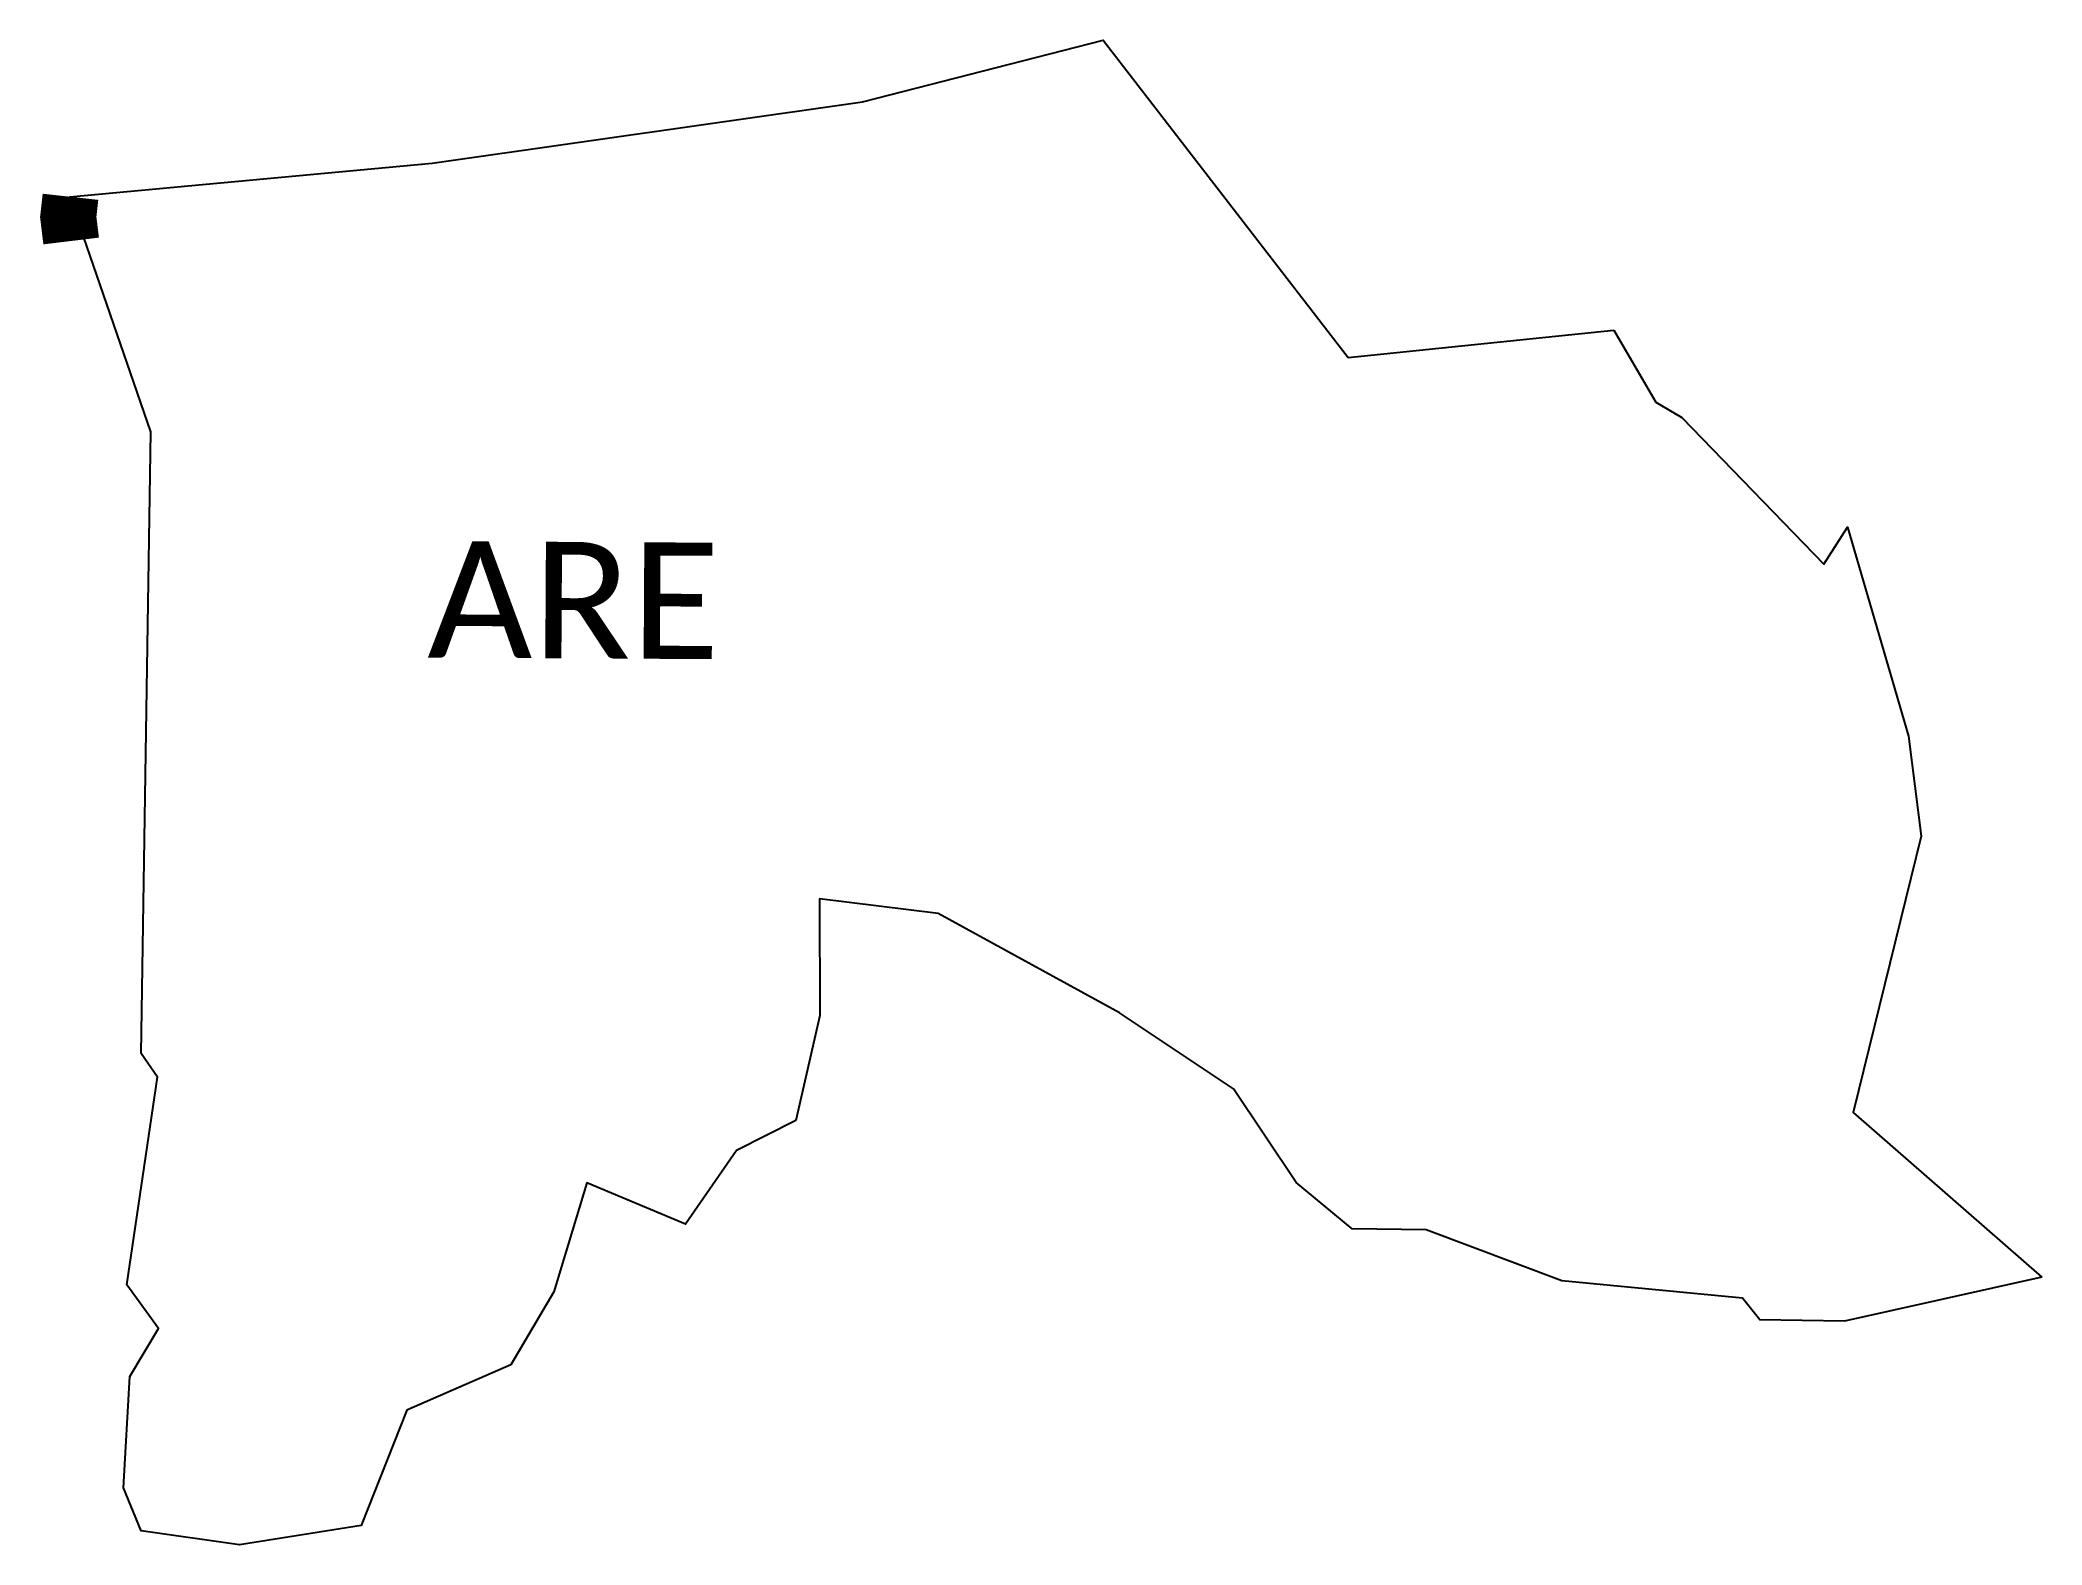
# Model space of a CAD drawing. Header units: metres. Extents: x 317892 to 319680, y 1887637 to 1888982.
import ezdxf

# ---------------------------------------------------------------- set-up
doc = ezdxf.new("R2010")
doc.units = ezdxf.units.M
for name, color, linetype in [('UNPROTECTED DUE TO CREEK', 150, 'Continuous'), ('village', 3, 'Continuous'), ('VILLAGE NAME', 250, 'Continuous')]:
    doc.layers.add(name, color=color, linetype=linetype)
doc.styles.get("Standard").update_dxf_attribs({"font": 'simplex.shx'})

msp = doc.modelspace()

# ---------------------------------------------------------------- linework, layer by layer
at = {"color": 3, "flags": 128}
for points in [[(319060.4, 1888698.5), (319297.5, 1888722.8)], [(319297.5, 1888722.8), (319335, 1888658.6)]]:
    msp.add_lwpolyline(points, dxfattribs=at)
at = {"layer": 'UNPROTECTED DUE TO CREEK', "const_width": 50, "flags": 128}
msp.add_lwpolyline([(317918.8, 1888842.1), (317916.8, 1888824), (317919.4, 1888802.6)], dxfattribs=at)
at = {"layer": 'village', "color": 3}
for points in [[(319680.1, 1887876.5, 0), (319503.6, 1887837.3, 0), (319427.9, 1887838.4, 0), (319412.5, 1887857.9, 0), (319251.1, 1887873.4, 0), (319130, 1887919, 0), (319063.7, 1887919.7, 0), (319013.7, 1887961.1, 0), (318957.9, 1888044.9, 0), (318855.9, 1888112.8, 0), (318693.9, 1888201.6, 0), (318588, 1888214.8, 0), (318588.3, 1888110.5, 0), (318566.9, 1888016.7, 0), (318513.8, 1887989.7, 0), (318468.3, 1887923.9, 0), (318380, 1887961, 0), (318350.7, 1887863.5, 0), (318312.1, 1887798.4, 0), (318219.4, 1887757.6, 0), (318178.6, 1887654.7, 0), (318069.9, 1887637.3, 0), (317981.9, 1887649.8, 0), (317966.1, 1887688.4, 0), (317971.7, 1887787.8, 0), (317997.3, 1887830.6, 0), (317969.1, 1887869.7, 0), (317996.6, 1888055.3, 0), (317982.1, 1888076.4, 0), (317990.7, 1888632, 0), (317918.1, 1888842, 0), (318241.8, 1888872, 0), (318626.4, 1888927.1, 0), (318841.3, 1888982.2, 0), (319060.4, 1888698.5, 0)], [(319335, 1888658.6, 0), (319358.5, 1888645, 0), (319485.1, 1888513.8, 0), (319506.5, 1888547, 0), (319560.9, 1888360.1, 0), (319572.2, 1888270.8, 0), (319511.3, 1888023.9, 0), (319680.1, 1887876.5, 0)]]:
    msp.add_polyline3d(points, dxfattribs=at)

# ---------------------------------------------------------------- texts
at = {"layer": 'VILLAGE NAME', "insert": (318238.1, 1888534.4), "char_height": 104.042, "attachment_point": 1, "rotation": 359.6762}
msp.add_mtext_dynamic_manual_height_columns('{\\fCalibri|b0|i0|c0|p34;ARE}', width=756.865, gutter_width=520.2, heights=[0], dxfattribs=at)

doc.saveas('drawing.dxf')
